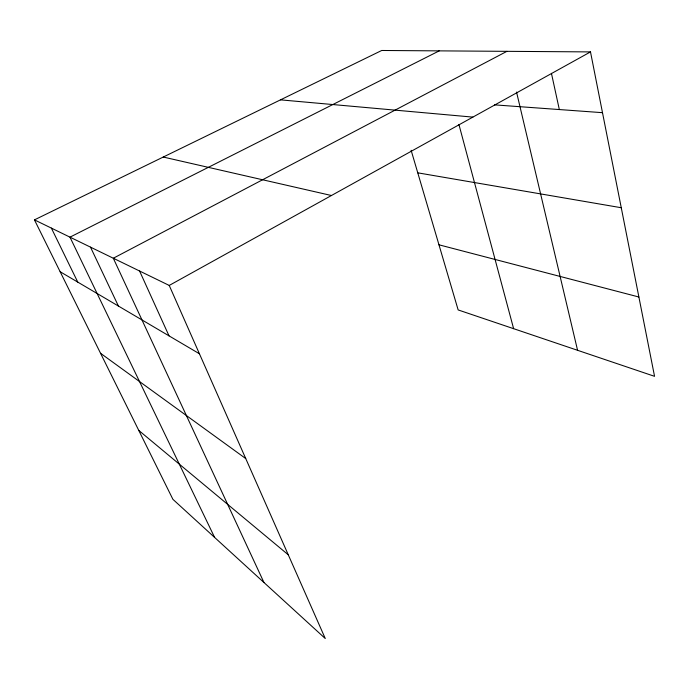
<?xml version="1.0" encoding="UTF-8"?>
<svg xmlns="http://www.w3.org/2000/svg" width="689" height="689" viewBox="0 0 689 689"><rect width="100%" height="100%" fill="white"/><g stroke="black" fill="none" stroke-linecap="round" stroke-linejoin="round"><path stroke-width="1.03" d="M590.499 51.908L381.723 50.478L34.45 219.869L169.227 285.435L590.499 51.908L654.55 376.323L458.151 309.929L411.126 150.297M506.915 51.339L113.306 258.237L263.965 582.515M439.212 50.874L69.968 237.154L214.615 537.429M494.581 104.866L602.496 112.677M280.501 99.853L472.878 117.113M417.758 172.827L621.263 207.733M163.267 157.04L331.452 195.512M438.962 244.802L638.892 297.011M60.141 271.724L199.422 353.767M100.56 353.293L245.749 458.581M138.765 430.41L288.269 554.8M34.45 219.869L172.905 499.327L325.268 638.522L169.227 285.435M51.374 228.102L77.779 282.12M90.509 247.144L118.405 306.045M139.583 271.018L169.029 335.862M458.926 124.485L513.624 328.679M516.543 92.085L577.571 350.296M551.441 73.344L559.33 109.56"/></g></svg>
